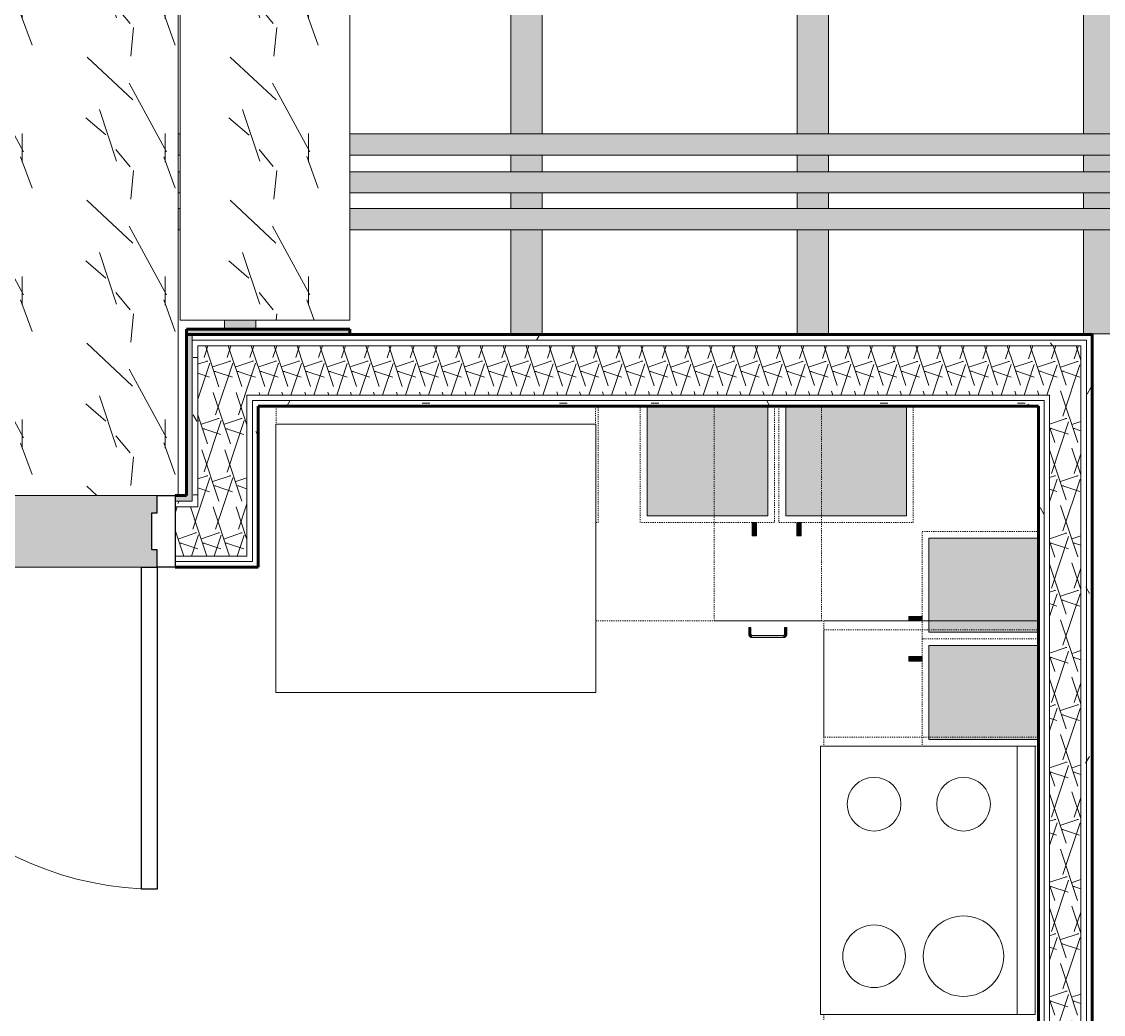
# Model space of a CAD drawing. Header units: inches. Extents: x -4169 to -1846, y 9706 to 12377.
# Drawn here: x -2758.4 to -2637.4, y 10304.8 to 10415.8 of the extents above; entities that cross this region are included whole.
import ezdxf

# ---------------------------------------------------------------- set-up
doc = ezdxf.new("R2010")
doc.units = ezdxf.units.IN
doc.header["$MEASUREMENT"] = 0
doc.linetypes.add('Dash', pattern=[0.25, 0.125, -0.125])
for name, color, linetype, lineweight in [('0-1', 7, 'Continuous', 5), ('0-2', 7, 'Continuous', 18), ('A-CLNG', 13, 'Continuous', 18), ('A-CLNG-PATT-1', 35, 'Continuous', 18), ('A-DOOR', 31, 'Continuous', 18), ('A-DOOR-6', 31, 'Continuous', 30), ('A-DOOR-7', 31, 'Continuous', 9), ('A-DOOR-FRAM', 31, 'Continuous', 30), ('A-FLOR-2', 7, 'Continuous', 18), ('A-WALL', 113, 'Continuous', 18), ('A-WALL-PATT-4', 111, 'Continuous', 9), ('I-WALL', 2, 'Continuous', 18), ('I-WALL-2', 2, 'Continuous', 5), ('I-WALL-3', 2, 'Continuous', 60), ('P-PIPE', 3, 'Continuous', 9), ('P-PIPE-1', 3, 'Continuous', 5), ('Q-CASE', 31, 'Continuous', 9), ('Q-CASE-1', 9, 'Continuous', 9), ('Q-CASE-3', 250, 'Continuous', 9), ('Q-CASE-4', 250, 'Dash', 9), ('Q-CASE-HDLN-1', 250, 'Dash', 9), ('Q-CASE-HDLN-2', 31, 'Continuous', 9), ('Q-SPCQ-1', 250, 'Continuous', 9), ('S-BEAM', 12, 'Continuous', 9)]:
    doc.layers.add(name, color=color, linetype=linetype, lineweight=lineweight)
pattern_1 = [(0, (0, 0), (20.48, 5.12), [0.845, -14.515, 0.845, -14.515, -81.92]), (0, (0, 0), (20.48, 5.12), [-30.72, 0.845, -29.875, 0.845, -14.515, -35.84]), (0, (0, 0), (20.48, 5.12), [-76.8, 0.845, -9.395, 0.845, -24.755]), (120, (7.68, 2.56), (-14.67405, 15.1762003), [0.845, -14.515, 0.845, -14.515, -81.92]), (120, (7.68, 2.56), (-14.67405, 15.1762003), [-30.72, 0.845, -29.875, 0.845, -14.515, -35.84]), (120, (7.68, 2.56), (-14.67405, 15.1762003), [-76.8, 0.845, -9.395, 0.845, -24.755]), (240, (10.24, 12.8), (-5.80595, -20.2962003), [0.845, -14.515, 0.845, -14.515, -81.92]), (240, (10.24, 12.8), (-5.80595, -20.2962003), [-30.72, 0.845, -29.875, 0.845, -14.515, -35.84]), (240, (10.24, 12.8), (-5.80595, -20.2962003), [-76.8, 0.845, -9.395, 0.845, -24.755])]
pattern_2 = [(161.57, (0.32, 0.32), (-2.560496185, -0.000537386), [0, -18.214, 2.022, 0]), (18.43, (-0.32, 0.32), (-2.560496185, 0.000537386), [0, -18.214, 2.022, 0]), (108.43, (0.32, 0.32), (1.27922091, -6.400876726), [6.07, -14.166]), (71.57, (-0.32, 0.32), (1.27922091, 6.400876726), [6.07, -14.166])]

# ---------------------------------------------------------------- blocks, each defined once
blk = doc.blocks.new('Refrigerator_-_Side-by-Side_6047 - 36_ X 30_-1372843-ENLARGED RCP - 2ND FLOOR PLAN')
at = {"layer": 'Q-SPCQ-1'}
for p, q in [((-17.88, 15.58), (17.87, 15.58)), ((-17.88, -14.42), (-17.88, 15.58)), ((17.87, 15.58), (17.87, -14.42)), ((17.87, -14.42), (-17.88, -14.42))]:
    blk.add_line(p, q, dxfattribs=at)
blk = doc.blocks.new('Range - 24_ x 30_-2322588-ENLARGED RCP - 2ND FLOOR PLAN')
at = {"layer": 'Q-SPCQ-1'}
for p, q in [((0, 0), (30, 0)), ((0, -24), (0, 0)), ((30, 0), (30, -24)), ((0, -22), (30, -22)), ((30, -24), (0, -24))]:
    blk.add_line(p, q, dxfattribs=at)
for centre, radius, start, end in [((6.5, -6), 3.5, 360, 180), ((23.5, -6), 3, 0, 180), ((6.5, -6), 3.5, 180, 0), ((23.5, -6), 3, 180, 0), ((6.5, -16), 4.5, 0, 180), ((23.5, -16), 3, 360, 180), ((6.5, -16), 4.5, 180, 0), ((23.5, -16), 3, 180, 0)]:
    blk.add_arc(centre, radius, start, end, dxfattribs=at)
blk = doc.blocks.new('OD_CW_Countertop - OD_CW_Countertop-2386852-ENLARGED RCP - 2ND FLOOR PLAN')
at = {"layer": 'Q-CASE-HDLN-1'}
for p, q in [((0.74, 24), (0.74, 0)), ((70.36, 0), (70.36, 24)), ((0.74, 0), (14.74, 0)), ((44.74, 0), (47.24, 0)), ((68.86, 0), (70.36, 0))]:
    blk.add_line(p, q, dxfattribs=at)
blk = doc.blocks.new('OD_CW_Countertop - OD_CW_Countertop-2483628-ENLARGED RCP - 2ND FLOOR PLAN')
at = {"layer": 'Q-CASE-HDLN-1'}
for p, q in [((0.74, 24), (0.74, 22)), ((0.74, 0), (50.24, 0))]:
    blk.add_line(p, q, dxfattribs=at)
blk = doc.blocks.new('300 Series Wall Hung Cabinet_301 - 15_-2216209-ENLARGED RCP - 2ND FLOOR PLAN')
at = {"layer": 'Q-CASE-1'}
for points in [[(-6.75, -0.19), (-6.75, -12.44), (6.75, -12.44), (6.75, -0.19)], [(-5.5, -13.19), (-5.5, -14.69), (-5.01, -14.69), (-5.01, -13.19)]]:
    blk.add_hatch(color=256, dxfattribs=at).paths.add_polyline_path(points, flags=0)
at = {"layer": 'Q-CASE-3'}
for p, q in [((-6.75, -12.44), (-6.75, -0.19)), ((6.75, -0.19), (6.75, -12.44)), ((6.75, -12.44), (-6.75, -12.44)), ((-5.01, -13.19), (-5.5, -13.19)), ((-5.5, -13.19), (-5.5, -14.69)), ((-5.01, -14.69), (-5.01, -13.19)), ((-5.5, -14.69), (-5.01, -14.69))]:
    blk.add_line(p, q, dxfattribs=at)
at = {"layer": 'Q-CASE-4'}
for p, q in [((-7.5, -0.19), (-7.5, -13.19)), ((7.5, -13.19), (7.5, -0.19)), ((-7.5, -13.19), (7.5, -13.19))]:
    blk.add_line(p, q, dxfattribs=at)
blk = doc.blocks.new('300 Series Wall Hung Cabinet_301 - 15_-2215564-ENLARGED RCP - 2ND FLOOR PLAN')
at = {"layer": 'Q-CASE-1'}
for points in [[(-5.01, 13.19), (-5.01, 14.69), (-5.5, 14.69), (-5.5, 13.19)], [(6.75, 0.19), (6.75, 12.44), (-6.75, 12.44), (-6.75, 0.19)]]:
    blk.add_hatch(color=256, dxfattribs=at).paths.add_polyline_path(points, flags=0)
at = {"layer": 'Q-CASE-3'}
for p, q in [((-5.01, 14.69), (-5.5, 14.69)), ((-5.5, 14.69), (-5.5, 13.19)), ((-5.01, 13.19), (-5.01, 14.69)), ((-6.75, 0.19), (-6.75, 12.44)), ((-6.75, 12.44), (6.75, 12.44)), ((-5.5, 13.19), (-5.01, 13.19)), ((6.75, 12.44), (6.75, 0.19))]:
    blk.add_line(p, q, dxfattribs=at)
at = {"layer": 'Q-CASE-4'}
for p, q in [((-7.5, 0.19), (-7.5, 13.19)), ((-7.5, 13.19), (7.5, 13.19)), ((7.5, 13.19), (7.5, 0.19))]:
    blk.add_line(p, q, dxfattribs=at)
blk = doc.blocks.new('300 Series Wall Hung Cabinet_302 - 18_ x 36_-2362919-ENLARGED RCP - 2ND FLOOR PLAN')
at = {"layer": 'Q-CASE-4'}
for p, q in [((-18, -0.19), (-18, -2.19)), ((18, -13.19), (18, -0.19)), ((17.72, -13.19), (18, -13.19))]:
    blk.add_line(p, q, dxfattribs=at)
blk = doc.blocks.new('Base Cabinet-Single Door - 12_-2208689-ENLARGED RCP - 2ND FLOOR PLAN')
at = {"layer": 'Q-CASE-4'}
for p, q in [((-5.26, -24), (-5.26, 0)), ((-5.26, 0), (6.74, 0)), ((6.74, 0), (6.74, -24)), ((6.74, -24), (-5.26, -24))]:
    blk.add_line(p, q, dxfattribs=at)
blk = doc.blocks.new('300 Series Wall Hung Cabinet_301 - 12_-V12-ENLARGED RCP - 2ND FLOOR PLAN')
at = {"layer": 'Q-CASE-1'}
for points in [[(5.25, -0.56), (5.25, -0.19), (-5.25, -0.19), (-5.25, -12.44), (5.25, -12.44), (5.25, -4.79)], [(-3.51, -13.19), (-4, -13.19), (-4, -14.69), (-3.51, -14.69)]]:
    blk.add_hatch(color=256, dxfattribs=at).paths.add_polyline_path(points, flags=0)
at = {"layer": 'Q-CASE-3'}
for p, q in [((-5.25, -12.44), (-5.25, -0.19)), ((5.25, -0.19), (5.25, -12.44)), ((5.25, -12.44), (-5.25, -12.44)), ((-3.51, -13.19), (-4, -13.19)), ((-4, -13.19), (-4, -14.69)), ((-3.51, -14.69), (-3.51, -13.19)), ((-4, -14.69), (-3.51, -14.69))]:
    blk.add_line(p, q, dxfattribs=at)
at = {"layer": 'Q-CASE-4'}
for p, q in [((-6, -0.19), (-6, -13.19)), ((6, -0.56), (6, -0.19)), ((-6, -13.19), (6, -13.19))]:
    blk.add_line(p, q, dxfattribs=at)
blk = doc.blocks.new('300 Series Wall Hung Cabinet_301 - 12_-V13-ENLARGED RCP - 2ND FLOOR PLAN')
at = {"layer": 'Q-CASE-1'}
for points in [[(-4, 13.19), (-3.51, 13.19), (-3.51, 14.69), (-4, 14.69)], [(-5.25, 0.19), (5.25, 0.19), (5.25, 12.44), (-5.25, 12.44), (-5.25, 0.56)]]:
    blk.add_hatch(color=256, dxfattribs=at).paths.add_polyline_path(points, flags=0)
at = {"layer": 'Q-CASE-3'}
for p, q in [((-3.51, 14.69), (-4, 14.69)), ((-4, 14.69), (-4, 13.19)), ((-3.51, 13.19), (-3.51, 14.69)), ((-5.25, 0.19), (-5.25, 12.44)), ((-5.25, 12.44), (5.25, 12.44)), ((-4, 13.19), (-3.51, 13.19)), ((5.25, 12.44), (5.25, 0.19))]:
    blk.add_line(p, q, dxfattribs=at)
at = {"layer": 'Q-CASE-4'}
for p, q in [((-6, 0.19), (-6, 13.19)), ((-6, 13.19), (6, 13.19)), ((6, 13.19), (6, 0.19))]:
    blk.add_line(p, q, dxfattribs=at)
blk = doc.blocks.new('Drawer_Base_Cabinet_3_drawer_12205 - 12_-V17-ENLARGED RCP - 2ND FLOOR PLAN')
at = {"layer": 'Q-CASE'}
for points in [[(-1.2, -25.5), (-1.14, -25.5), (-1.15, -24.75), (-1.38, -24.75), (-1.37, -25.5), (-1.23, -25.5)], [(2.7, -25.5), (2.86, -25.5), (2.85, -24.75), (2.62, -24.75), (2.63, -25.5), (2.68, -25.5)], [(-1.01, -25.84), (-1.03, -25.64), (-1.2, -25.5), (-1.35, -25.5), (-1.31, -25.69), (-1.28, -25.77), (-1.12, -25.83)], [(1.06, -25.87), (2.49, -25.86), (2.49, -25.62), (-1.01, -25.64), (-1.01, -25.87)], [(2.49, -25.84), (2.64, -25.81), (2.76, -25.75), (2.82, -25.61), (2.8, -25.5), (2.65, -25.5), (2.49, -25.69), (2.49, -25.81)], [(2.49, -25.64), (2.6, -25.55), (2.62, -25.51), (2.5, -25.63)]]:
    blk.add_hatch(color=256, dxfattribs=at).paths.add_polyline_path(points, flags=0)
at = {"layer": 'Q-CASE-HDLN-1'}
for p, q in [((6.74, 0), (-5.26, 0)), ((-5.26, -24), (-5.26, 0)), ((6.74, -24), (6.74, 0)), ((6.74, -24), (-5.26, -24))]:
    blk.add_line(p, q, dxfattribs=at)
at = {"layer": 'Q-CASE-HDLN-2'}
for p, q in [((-1.39, -25.5), (-1.39, -24.75)), ((-1.39, -24.75), (-1.38, -24.75)), ((-1.14, -24.75), (-1.39, -24.75)), ((-1.39, -25.5), (-1.39, -24.75)), ((-1.39, -24.75), (-1.38, -24.75)), ((-1.38, -24.75), (-1.39, -24.75)), ((-1.39, -25.5), (-1.39, -24.75)), ((-1.39, -24.75), (-1.38, -24.75)), ((-1.38, -24.75), (-1.39, -24.75)), ((-1.14, -24.75), (-1.14, -25.5)), ((-1.14, -24.75), (-1.14, -24.75)), ((-1.14, -24.75), (-1.14, -25.5)), ((-1.14, -24.75), (-1.14, -24.75)), ((-1.14, -24.75), (-1.14, -24.75)), ((-1.14, -24.75), (-1.14, -25.5)), ((-1.14, -24.75), (-1.14, -24.75)), ((-1.14, -24.75), (-1.14, -24.75)), ((2.61, -25.5), (2.61, -24.75)), ((2.86, -24.75), (2.61, -24.75)), ((2.61, -24.75), (2.62, -24.75)), ((2.61, -25.5), (2.61, -24.75)), ((2.62, -24.75), (2.61, -24.75)), ((2.61, -24.75), (2.62, -24.75)), ((2.61, -25.5), (2.61, -24.75)), ((2.62, -24.75), (2.61, -24.75)), ((2.61, -24.75), (2.62, -24.75)), ((2.86, -24.75), (2.86, -25.5)), ((2.86, -24.75), (2.86, -24.75)), ((2.86, -24.75), (2.86, -25.5)), ((2.86, -24.75), (2.86, -24.75)), ((2.86, -24.75), (2.86, -24.75)), ((2.86, -24.75), (2.86, -25.5)), ((2.86, -24.75), (2.86, -24.75)), ((2.86, -24.75), (2.86, -24.75)), ((-1.01, -25.62), (2.49, -25.62)), ((2.49, -25.87), (-1.01, -25.87))]:
    blk.add_line(p, q, dxfattribs=at)
at = {"layer": 'Q-CASE-HDLN-2', "flags": 128}
for points in [[(-1.01, -25.87), (-1.03, -25.87), (-1.04, -25.87), (-1.06, -25.87), (-1.07, -25.87), (-1.09, -25.87), (-1.1, -25.86), (-1.12, -25.86), (-1.13, -25.86), (-1.14, -25.85), (-1.16, -25.85), (-1.17, -25.84), (-1.19, -25.83), (-1.2, -25.83), (-1.21, -25.82), (-1.22, -25.81), (-1.24, -25.8), (-1.25, -25.79), (-1.26, -25.78), (-1.27, -25.77), (-1.28, -25.76), (-1.29, -25.75), (-1.3, -25.74), (-1.31, -25.73), (-1.32, -25.72), (-1.33, -25.7), (-1.34, -25.69), (-1.34, -25.68), (-1.35, -25.66), (-1.36, -25.65), (-1.36, -25.64), (-1.37, -25.62), (-1.37, -25.61), (-1.38, -25.59), (-1.38, -25.58), (-1.38, -25.56), (-1.38, -25.55), (-1.39, -25.53), (-1.39, -25.52), (-1.39, -25.5), (-1.39, -25.5)], [(-1.29, -25.75), (-1.3, -25.74), (-1.31, -25.73), (-1.32, -25.72), (-1.33, -25.7), (-1.34, -25.69), (-1.34, -25.68), (-1.35, -25.66), (-1.36, -25.65), (-1.36, -25.64), (-1.37, -25.62), (-1.37, -25.61), (-1.38, -25.59), (-1.38, -25.58), (-1.38, -25.56), (-1.38, -25.55), (-1.39, -25.53), (-1.39, -25.52), (-1.39, -25.5), (-1.39, -25.5)], [(-1.29, -25.75), (-1.3, -25.74), (-1.31, -25.73), (-1.32, -25.72), (-1.33, -25.7), (-1.34, -25.69), (-1.34, -25.68), (-1.35, -25.66), (-1.36, -25.65), (-1.36, -25.64), (-1.37, -25.62), (-1.37, -25.61), (-1.38, -25.59), (-1.38, -25.58), (-1.38, -25.56), (-1.38, -25.55), (-1.39, -25.53), (-1.39, -25.52), (-1.39, -25.5), (-1.39, -25.5)], [(-1.01, -25.87), (-1.03, -25.87), (-1.04, -25.87), (-1.06, -25.87), (-1.07, -25.87), (-1.09, -25.87), (-1.1, -25.86), (-1.12, -25.86), (-1.13, -25.86), (-1.14, -25.85), (-1.16, -25.85), (-1.17, -25.84), (-1.19, -25.83), (-1.2, -25.83), (-1.21, -25.82), (-1.22, -25.81), (-1.24, -25.8), (-1.25, -25.79), (-1.26, -25.78), (-1.27, -25.77)], [(-1.01, -25.87), (-1.03, -25.87), (-1.04, -25.87), (-1.06, -25.87), (-1.07, -25.87), (-1.09, -25.87), (-1.1, -25.86), (-1.12, -25.86), (-1.13, -25.86), (-1.14, -25.85), (-1.16, -25.85), (-1.17, -25.84), (-1.19, -25.83), (-1.2, -25.83), (-1.21, -25.82), (-1.22, -25.81), (-1.24, -25.8), (-1.25, -25.79), (-1.26, -25.78), (-1.27, -25.77)], [(-1.14, -25.5), (-1.14, -25.5), (-1.14, -25.51), (-1.14, -25.51), (-1.14, -25.52), (-1.13, -25.52), (-1.13, -25.53), (-1.13, -25.53), (-1.13, -25.54), (-1.13, -25.54), (-1.13, -25.55), (-1.13, -25.55), (-1.12, -25.56), (-1.12, -25.56), (-1.12, -25.57), (-1.12, -25.57), (-1.11, -25.57), (-1.11, -25.58), (-1.11, -25.58), (-1.1, -25.59), (-1.1, -25.59), (-1.1, -25.59), (-1.09, -25.6), (-1.09, -25.6), (-1.08, -25.6), (-1.08, -25.61), (-1.08, -25.61), (-1.07, -25.61), (-1.07, -25.61), (-1.06, -25.61), (-1.06, -25.62), (-1.05, -25.62), (-1.05, -25.62), (-1.04, -25.62), (-1.04, -25.62), (-1.03, -25.62), (-1.03, -25.62), (-1.02, -25.62), (-1.02, -25.62), (-1.01, -25.62), (-1.01, -25.62)], [(-1.14, -25.5), (-1.14, -25.5), (-1.14, -25.51)], [(-1.14, -25.5), (-1.14, -25.5), (-1.14, -25.51)], [(-1.02, -25.62), (-1.02, -25.62), (-1.01, -25.62)], [(-1.02, -25.62), (-1.02, -25.62), (-1.01, -25.62)], [(2.86, -25.5), (2.86, -25.51), (2.86, -25.53), (2.86, -25.54), (2.86, -25.56), (2.86, -25.57), (2.85, -25.59), (2.85, -25.6), (2.84, -25.62), (2.84, -25.63), (2.83, -25.65), (2.83, -25.66), (2.82, -25.67), (2.81, -25.69), (2.81, -25.7), (2.8, -25.71), (2.79, -25.72), (2.78, -25.74), (2.77, -25.75), (2.76, -25.76), (2.75, -25.77), (2.74, -25.78), (2.73, -25.79), (2.71, -25.8), (2.7, -25.81), (2.69, -25.82), (2.68, -25.82), (2.66, -25.83), (2.65, -25.84), (2.64, -25.84), (2.62, -25.85), (2.61, -25.85), (2.6, -25.86), (2.58, -25.86), (2.57, -25.87), (2.55, -25.87), (2.54, -25.87), (2.52, -25.87), (2.51, -25.87), (2.49, -25.87), (2.49, -25.87)], [(2.49, -25.62), (2.49, -25.62), (2.5, -25.62), (2.5, -25.62), (2.51, -25.62), (2.51, -25.62), (2.52, -25.62), (2.52, -25.62), (2.53, -25.62), (2.53, -25.62), (2.54, -25.62), (2.54, -25.61), (2.55, -25.61), (2.55, -25.61), (2.55, -25.61), (2.56, -25.6), (2.56, -25.6), (2.57, -25.6), (2.57, -25.59), (2.57, -25.59), (2.58, -25.59), (2.58, -25.58), (2.58, -25.58), (2.59, -25.58), (2.59, -25.57), (2.59, -25.57), (2.6, -25.56), (2.6, -25.56), (2.6, -25.55), (2.6, -25.55), (2.6, -25.55), (2.61, -25.54), (2.61, -25.54), (2.61, -25.53), (2.61, -25.53), (2.61, -25.52), (2.61, -25.52), (2.61, -25.51), (2.61, -25.51), (2.61, -25.5), (2.61, -25.5)], [(2.49, -25.62), (2.49, -25.62), (2.5, -25.62)], [(2.49, -25.62), (2.49, -25.62), (2.5, -25.62)], [(2.74, -25.78), (2.73, -25.79), (2.71, -25.8), (2.7, -25.81), (2.69, -25.82), (2.68, -25.82), (2.66, -25.83), (2.65, -25.84), (2.64, -25.84), (2.62, -25.85), (2.61, -25.85), (2.6, -25.86), (2.58, -25.86), (2.57, -25.87), (2.55, -25.87), (2.54, -25.87), (2.52, -25.87), (2.51, -25.87), (2.49, -25.87), (2.49, -25.87)], [(2.74, -25.78), (2.73, -25.79), (2.71, -25.8), (2.7, -25.81), (2.69, -25.82), (2.68, -25.82), (2.66, -25.83), (2.65, -25.84), (2.64, -25.84), (2.62, -25.85), (2.61, -25.85), (2.6, -25.86), (2.58, -25.86), (2.57, -25.87), (2.55, -25.87), (2.54, -25.87), (2.52, -25.87), (2.51, -25.87), (2.49, -25.87), (2.49, -25.87)], [(2.61, -25.51), (2.61, -25.51), (2.61, -25.5), (2.61, -25.5)], [(2.61, -25.51), (2.61, -25.51), (2.61, -25.5), (2.61, -25.5)], [(2.86, -25.5), (2.86, -25.51), (2.86, -25.53), (2.86, -25.54), (2.86, -25.56), (2.86, -25.57), (2.85, -25.59), (2.85, -25.6), (2.84, -25.62), (2.84, -25.63), (2.83, -25.65), (2.83, -25.66), (2.82, -25.67), (2.81, -25.69), (2.81, -25.7), (2.8, -25.71), (2.79, -25.72), (2.78, -25.74), (2.77, -25.75), (2.76, -25.76)], [(2.86, -25.5), (2.86, -25.51), (2.86, -25.53), (2.86, -25.54), (2.86, -25.56), (2.86, -25.57), (2.85, -25.59), (2.85, -25.6), (2.84, -25.62), (2.84, -25.63), (2.83, -25.65), (2.83, -25.66), (2.82, -25.67), (2.81, -25.69), (2.81, -25.7), (2.8, -25.71), (2.79, -25.72), (2.78, -25.74), (2.77, -25.75), (2.76, -25.76)]]:
    blk.add_lwpolyline(points, dxfattribs=at)
blk = doc.blocks.new('CTR - 1st Phase - Unit Layouts_rvt-1-ENLARGED RCP - 2ND FLOOR PLAN')
at = {"layer": '0-2'}
for name, p in [('300 Series Wall Hung Cabinet_302 - 18_ x 36_-2362919-ENLARGED RCP - 2ND FLOOR PLAN', (-2711.92, 10372.98)), ('OD_CW_Countertop - OD_CW_Countertop-2483628-ENLARGED RCP - 2ND FLOOR PLAN', (-2694.94, 10348.79)), ('Drawer_Base_Cabinet_3_drawer_12205 - 12_-V17-ENLARGED RCP - 2ND FLOOR PLAN', (-2675.69, 10372.79)), ('300 Series Wall Hung Cabinet_301 - 15_-2216209-ENLARGED RCP - 2ND FLOOR PLAN', (-2666.2, 10372.98))]:
    blk.add_blockref(name, p, dxfattribs=at)
for name, p, rotation in [('300 Series Wall Hung Cabinet_301 - 15_-2215564-ENLARGED RCP - 2ND FLOOR PLAN', (-2681.7, 10372.98), 180), ('Refrigerator_-_Side-by-Side_6047 - 36_ X 30_-1372843-ENLARGED RCP - 2ND FLOOR PLAN', (-2712.07, 10356.37), 180), ('300 Series Wall Hung Cabinet_301 - 12_-V13-ENLARGED RCP - 2ND FLOOR PLAN', (-2644.51, 10352.79), 89.99999999995772), ('OD_CW_Countertop - OD_CW_Countertop-2386852-ENLARGED RCP - 2ND FLOOR PLAN', (-2668.7, 10349.53), 269.999999999984), ('Base Cabinet-Single Door - 12_-2208689-ENLARGED RCP - 2ND FLOOR PLAN', (-2644.7, 10342.53), 269.9999999999591), ('300 Series Wall Hung Cabinet_301 - 12_-V12-ENLARGED RCP - 2ND FLOOR PLAN', (-2644.51, 10340.79), 269.9999999999578), ('Range - 24_ x 30_-2322588-ENLARGED RCP - 2ND FLOOR PLAN', (-2669.07, 10304.79), 89.99999999997476)]:
    blk.add_blockref(name, p, dxfattribs=dict(at, rotation=rotation))
blk = doc.blocks.new('CTR - 1st Phase - Shell_rvt-1-ENLARGED RCP - 2ND FLOOR PLAN')
at = {"layer": 'A-FLOR-2'}
for p, q in [((-2703.67, 10380.89), (-2721.68, 10380.89)), ((-2671.67, 10380.89), (-2700.17, 10380.89)), ((-2639.67, 10380.89), (-2668.17, 10380.89))]:
    blk.add_line(p, q, dxfattribs=at)
blk = doc.blocks.new('Dimension Lumber - LVL - 3_5X5_5-V153-ENLARGED RCP - 2ND FLOOR PLAN')
at = {"layer": 'S-BEAM'}
h = blk.add_hatch(color=256, dxfattribs=at)
h.paths.add_polyline_path([(-44.85, 1.75), (-44.85, -1.75), (-43.85, -1.75), (-43.85, 1.75)], flags=0)
h.paths.add_polyline_path([(-0.88, 1.75), (-0.88, -1.75), (42.53, -1.75), (42.53, 1.75), (3.84, 1.75)], flags=0)
for p, q in [((-44.85, 1.75), (-43.85, 1.75)), ((-0.88, 1.75), (42.53, 1.75)), ((-44.85, -1.75), (-43.85, -1.75)), ((-0.88, -1.75), (42.53, -1.75))]:
    blk.add_line(p, q, dxfattribs=at)
blk = doc.blocks.new('Dimension Lumber - LVL - 3_5X5_5-V154-ENLARGED RCP - 2ND FLOOR PLAN')
at = {"layer": 'S-BEAM'}
h = blk.add_hatch(color=256, dxfattribs=at)
h.paths.add_polyline_path([(-45.37, -1.75), (-33.76, -1.75), (-33.76, 1.75), (-45.37, 1.75)], flags=0)
h.paths.add_polyline_path([(-31.39, 1.75), (-31.39, -1.75), (-29.63, -1.75), (-29.63, 1.75)], flags=0)
h.paths.add_polyline_path([(-27.26, 1.75), (-27.26, -1.75), (-25.39, -1.75), (-25.39, 1.75), (-26.32, 1.75)], flags=0)
h.paths.add_polyline_path([(-23.02, 1.75), (-23.02, -1.75), (42.53, -1.75), (42.53, 1.75), (-19.74, 1.75)], flags=0)
for p, q in [((-45.37, 1.75), (-45.37, -1.75)), ((-45.37, 1.75), (-33.76, 1.75)), ((-31.39, 1.75), (-29.63, 1.75)), ((-27.26, 1.75), (-25.39, 1.75)), ((-23.02, 1.75), (42.53, 1.75)), ((-45.37, -1.75), (-33.76, -1.75)), ((-31.39, -1.75), (-29.63, -1.75)), ((-27.26, -1.75), (-25.39, -1.75)), ((-23.02, -1.75), (42.53, -1.75))]:
    blk.add_line(p, q, dxfattribs=at)
blk = doc.blocks.new('HOLLOW METAL - UNIT DOOR-2125827-ENLARGED RCP - 2ND FLOOR PLAN')
at = {"layer": 'A-DOOR-6'}
for p, q in [((16.25, -4.25), (18, -4.25)), ((16.25, -40.25), (16.25, -4.25)), ((18, -4.25), (18, -40.25)), ((18, -40.25), (16.25, -40.25))]:
    blk.add_line(p, q, dxfattribs=at)
at = {"layer": 'A-DOOR-7'}
blk.add_arc((18, -4.25), 36, 180, 270, dxfattribs=at)
at = {"layer": 'A-DOOR-FRAM'}
for p, q in [((-20, 3.75), (-18, 3.75)), ((-20, -4.25), (-20, 3.75)), ((-18, 3.75), (-18, 1.8125)), ((18, 3.75), (20, 3.75)), ((18, 1.8125), (18, 3.75)), ((20, 3.75), (20, -4.25)), ((-18, 1.8125), (-17.375, 1.8125)), ((-17.375, 1.8125), (-17.375, -2.3125)), ((17.375, 1.8125), (18, 1.8125)), ((17.375, -2.3125), (17.375, 1.8125)), ((-18, -2.3125), (-18, -4.25)), ((-17.375, -2.3125), (-18, -2.3125)), ((18, -2.3125), (17.375, -2.3125)), ((18, -4.25), (18, -2.3125)), ((-18, -4.25), (-20, -4.25)), ((20, -4.25), (18, -4.25))]:
    blk.add_line(p, q, dxfattribs=at)
blk = doc.blocks.new('Dimension Lumber - LVL - 3_5X5_5-V171-ENLARGED RCP - 2ND FLOOR PLAN')
at = {"layer": 'S-BEAM'}
h = blk.add_hatch(color=256, dxfattribs=at)
h.paths.add_polyline_path([(-34.76, -1.75), (-23.15, -1.75), (-23.15, 1.75), (-34.76, 1.75)], flags=0)
h.paths.add_polyline_path([(-20.77, 0.89), (-20.77, -1.75), (-19.02, -1.75), (-19.02, 1.75), (-20.77, 1.75)], flags=0)
h.paths.add_polyline_path([(-16.65, -1.01), (-16.65, -1.75), (-14.78, -1.75), (-14.78, 1.75), (-16.65, 1.75), (-16.65, 1.66)], flags=0)
h.paths.add_polyline_path([(-12.4, -1.75), (34.76, -1.75), (34.76, 1.75), (-12.4, 1.75), (-12.4, -1.01)], flags=0)
for p, q in [((-34.76, 1.75), (-34.76, -1.75)), ((-34.76, 1.75), (-23.15, 1.75)), ((-20.78, 1.75), (-19.02, 1.75)), ((-16.65, 1.75), (-14.78, 1.75)), ((-12.41, 1.75), (34.76, 1.75)), ((34.76, -1.75), (34.76, 1.75)), ((-34.76, -1.75), (-23.15, -1.75)), ((-20.78, -1.75), (-19.02, -1.75)), ((-16.65, -1.75), (-14.78, -1.75)), ((-12.41, -1.75), (34.76, -1.75))]:
    blk.add_line(p, q, dxfattribs=at)

msp = doc.modelspace()

# ---------------------------------------------------------------- hatches: boundary and pattern name
at = {"layer": 'A-CLNG-PATT-1'}
h = msp.add_hatch(dxfattribs=at)
h.set_pattern_fill('FP_53', color=256, style=0, pattern_type=2)
h.set_pattern_definition([(108.435, (4.16, 0), (-16.000521, 32.0003383), [6.072, -44.525]), (139.399, (2.24, 5.76), (-96.00016541, 79.9998798), [2.95, -144.562]), (136.848, (16, 7.68), (-240.00202852, 223.9982064), [7.018, -343.889]), (109.983, (10.88, 12.48), (-47.99971113, 127.99986808), [3.746, -183.53]), (90, (9.6, 0), (-16, 16), [3.2, -12.8]), (118.443, (9.6, 3.2), (112.0002199, -207.99937941), [8.734, -427.981]), (84.289, (5.44, 10.88), (-16.00092206, -143.99947947), [3.216, -157.582]), (129.806, (5.76, 14.08), (64.00060153, -80.0001644), [2.499, -122.465])])
h.paths.add_polyline_path([(-2797.9, 10362.79), (-2779.28, 10362.79), (-2779.28, 10425.39), (-2798.23, 10425.39), (-2798.23, 10380.79), (-2797.9, 10380.79), (-2797.9, 10369.78)], flags=0)
h.paths.add_polyline_path([(-2740.88, 10362.79), (-2740.88, 10425.39), (-2779.03, 10425.39), (-2779.03, 10362.79), (-2741.2, 10362.79)], flags=0)
h.paths.add_polyline_path([(-2740.63, 10382.41), (-2721.68, 10382.41), (-2721.68, 10425.39), (-2740.63, 10425.39), (-2740.63, 10388.98)], flags=0)
at = {"layer": 'A-WALL-PATT-4'}
h = msp.add_hatch(dxfattribs=at)
h.set_pattern_fill('FP_1', color=256, style=0, pattern_type=2)
h.set_pattern_definition(pattern_1)
h.paths.add_polyline_path([(-2739.3, 10380.16), (-2639.32, 10380.16), (-2639.32, 10380.79), (-2739.3, 10380.79), (-2739.3, 10380.24)], flags=0)
h = msp.add_hatch(dxfattribs=at)
h.set_pattern_fill('FP_1', color=256, style=0, pattern_type=2)
h.set_pattern_definition(pattern_1)
h.paths.add_polyline_path([(-2638.7, 10261.59), (-2638.7, 10380.79), (-2639.32, 10380.79), (-2639.32, 10261.59)], flags=0)
h = msp.add_hatch(dxfattribs=at)
h.set_pattern_fill('FP_1', color=256, style=0, pattern_type=2)
h.set_pattern_definition(pattern_1)
h.paths.add_polyline_path([(-2738.67, 10361.54), (-2738.67, 10380.16), (-2739.3, 10380.16), (-2739.3, 10361.54)], flags=0)
h = msp.add_hatch(dxfattribs=at)
h.set_pattern_fill('FP_1', color=256, style=0, pattern_type=2)
h.set_pattern_definition(pattern_1)
h.paths.add_polyline_path([(-2644.7, 10379.54), (-2639.95, 10379.54), (-2639.95, 10380.16), (-2738.67, 10380.16), (-2738.67, 10379.54), (-2649.27, 10379.54)], flags=0)
h = msp.add_hatch(dxfattribs=at)
h.set_pattern_fill('FP_4', color=256, style=0, pattern_type=2)
h.set_pattern_definition(pattern_2)
h.paths.add_polyline_path([(-2738.67, 10356.04), (-2733.17, 10356.04), (-2733.17, 10379.54), (-2738.67, 10379.54), (-2738.67, 10361.54)], flags=0)
h = msp.add_hatch(dxfattribs=at)
h.set_pattern_fill('FP_4', color=256, style=0, pattern_type=2)
h.set_pattern_definition(pattern_2)
h.paths.add_polyline_path([(-2653.8, 10374.04), (-2643.45, 10374.04), (-2643.45, 10379.54), (-2733.17, 10379.54), (-2733.17, 10374.04), (-2670.11, 10374.04)], flags=0)
h = msp.add_hatch(dxfattribs=at)
h.set_pattern_fill('FP_4', color=256, style=0, pattern_type=2)
h.set_pattern_definition(pattern_2)
h.paths.add_polyline_path([(-2639.95, 10261.59), (-2639.95, 10379.54), (-2643.45, 10379.54), (-2643.45, 10261.59), (-2640.32, 10261.59)], flags=0)
h = msp.add_hatch(dxfattribs=at)
h.set_pattern_fill('FP_1', color=256, style=0, pattern_type=2)
h.set_pattern_definition(pattern_1)
h.paths.add_polyline_path([(-2639.32, 10261.59), (-2639.32, 10380.16), (-2639.95, 10380.16), (-2639.95, 10261.59)], flags=0)
h = msp.add_hatch(dxfattribs=at)
h.set_pattern_fill('FP_1', color=256, style=0, pattern_type=2)
h.set_pattern_definition(pattern_1)
h.paths.add_polyline_path([(-2732.55, 10354.79), (-2731.92, 10354.79), (-2731.92, 10373.41), (-2732.55, 10373.41), (-2732.55, 10355.31)], flags=0)
h = msp.add_hatch(dxfattribs=at)
h.set_pattern_fill('FP_1', color=256, style=0, pattern_type=2)
h.set_pattern_definition(pattern_1)
h.paths.add_polyline_path([(-2644.7, 10372.79), (-2644.7, 10373.41), (-2731.92, 10373.41), (-2731.92, 10372.79), (-2653.8, 10372.79)], flags=0)
h = msp.add_hatch(dxfattribs=at)
h.set_pattern_fill('FP_1', color=256, style=0, pattern_type=2)
h.set_pattern_definition(pattern_1)
h.paths.add_polyline_path([(-2644.07, 10261.59), (-2644.07, 10373.41), (-2644.7, 10373.41), (-2644.7, 10261.59)], flags=0)
h = msp.add_hatch(dxfattribs=at)
h.set_pattern_fill('FP_1', color=256, style=0, pattern_type=2)
h.set_pattern_definition(pattern_1)
h.paths.add_polyline_path([(-2644.07, 10261.59), (-2643.45, 10261.59), (-2643.45, 10374.04), (-2644.07, 10374.04), (-2644.07, 10263.95)], flags=0)
h = msp.add_hatch(dxfattribs=at)
h.set_pattern_fill('FP_1', color=256, style=0, pattern_type=2)
h.set_pattern_definition(pattern_1)
h.paths.add_polyline_path([(-2788.86, 10361.54), (-2781.2, 10361.54), (-2781.2, 10362.16), (-2798.52, 10362.16), (-2798.5, 10361.54), (-2794.28, 10361.54)], flags=0)
h.paths.add_polyline_path([(-2739.3, 10361.54), (-2739.3, 10362.16), (-2741.2, 10362.16), (-2741.2, 10361.54), (-2739.92, 10361.54)], flags=0)
h = msp.add_hatch(dxfattribs=at)
h.set_pattern_fill('FP_4', color=256, style=0, pattern_type=2)
h.set_pattern_definition(pattern_2)
h.paths.add_polyline_path([(-2799.15, 10356.04), (-2781.2, 10356.04), (-2781.2, 10361.54), (-2799.15, 10361.54), (-2799.15, 10356.04)], flags=0)
h.paths.add_polyline_path([(-2797.9, 10356.04), (-2797.9, 10356.04), (-2797.9, 10358.8)], flags=0)
h.paths.add_polyline_path([(-2741.2, 10356.04), (-2738.67, 10356.04), (-2738.67, 10361.54), (-2741.2, 10361.54), (-2741.2, 10356.73)], flags=0)
at = {"layer": 'I-WALL'}
for points in [[(-2738.67, 10380.79), (-2721.68, 10380.79), (-2721.68, 10381.41), (-2739.92, 10381.41), (-2739.92, 10380.79)], [(-2739.3, 10362.16), (-2739.3, 10380.79), (-2739.92, 10380.79), (-2739.92, 10362.16)]]:
    msp.add_hatch(color=256, dxfattribs=at).paths.add_polyline_path(points, flags=0)
at = {"layer": 'I-WALL-2'}
h = msp.add_hatch(color=256, dxfattribs=at)
h.paths.add_polyline_path([(-2788.86, 10362.16), (-2781.2, 10362.16), (-2781.2, 10362.79), (-2797.9, 10362.79), (-2797.9, 10362.16)], flags=0)
h.paths.add_polyline_path([(-2740.88, 10362.16), (-2739.92, 10362.16), (-2739.92, 10362.79), (-2741.2, 10362.79), (-2741.2, 10362.16)], flags=0)
msp.add_hatch(color=256, dxfattribs=at).paths.add_polyline_path([(-2743.2, 10354.79), (-2743.2, 10356.73), (-2743.82, 10356.73), (-2743.82, 10360.85), (-2743.2, 10360.85), (-2743.2, 10362.79), (-2779.2, 10362.79), (-2779.2, 10360.85), (-2778.57, 10360.85), (-2778.57, 10356.73), (-2779.2, 10356.73), (-2779.2, 10354.79), (-2743.82, 10354.79)], flags=0)
at = {"layer": 'P-PIPE-1'}
h = msp.add_hatch(color=256, dxfattribs=at)
h.paths.add_polyline_path([(-2518.74, 10402.06), (-2508.23, 10402.06), (-2508.23, 10403.25), (-2721.68, 10403.24), (-2721.68, 10402.06), (-2535.62, 10402.06)], flags=0)
h.paths.add_polyline_path([(-3027.11, 10402.06), (-2798.23, 10402.06), (-2798.23, 10403.25), (-3435.32, 10403.25), (-3435.32, 10402.06), (-3042.11, 10402.06)], flags=0)
h.paths.add_polyline_path([(-2740.88, 10402.06), (-2740.63, 10402.06), (-2740.63, 10403.25), (-2740.88, 10403.24), (-2740.88, 10402.29)], flags=0)
h.paths.add_polyline_path([(-2779.03, 10402.06), (-2779.03, 10403.25), (-2779.28, 10403.24), (-2779.28, 10402.06)], flags=0)
h = msp.add_hatch(color=256, dxfattribs=at)
h.paths.add_polyline_path([(-2923.93, 10400.87), (-2798.23, 10400.9), (-2798.23, 10402.06), (-3435.32, 10402.06), (-3435.32, 10400.87), (-2924.17, 10400.87)], flags=0)
h.paths.add_polyline_path([(-2508.23, 10400.87), (-2508.23, 10402.06), (-2721.68, 10402.06), (-2721.68, 10400.87), (-2509.09, 10400.87)], flags=0)
h.paths.add_polyline_path([(-2740.63, 10400.87), (-2740.63, 10402.06), (-2740.88, 10402.06), (-2740.88, 10400.87)], flags=0)
h.paths.add_polyline_path([(-2779.03, 10400.87), (-2779.03, 10402.06), (-2779.28, 10402.06), (-2779.28, 10400.87)], flags=0)
h = msp.add_hatch(color=256, dxfattribs=at)
h.paths.add_polyline_path([(-2518.74, 10397.82), (-2512.47, 10397.82), (-2512.47, 10399.01), (-2721.68, 10399), (-2721.68, 10397.82), (-2519.78, 10397.82)], flags=0)
h.paths.add_polyline_path([(-3435.32, 10397.82), (-2798.23, 10397.82), (-2798.23, 10399.01), (-3435.32, 10399.01), (-3435.32, 10397.83)], flags=0)
h.paths.add_polyline_path([(-2740.88, 10397.82), (-2740.63, 10397.82), (-2740.63, 10399.01), (-2740.88, 10399), (-2740.88, 10398.05)], flags=0)
h.paths.add_polyline_path([(-2779.03, 10397.82), (-2779.03, 10399.01), (-2779.28, 10398.99), (-2779.28, 10397.82)], flags=0)
h = msp.add_hatch(color=256, dxfattribs=at)
h.paths.add_polyline_path([(-2940.81, 10396.63), (-2798.23, 10396.66), (-2798.23, 10397.82), (-3435.32, 10397.82), (-3435.32, 10396.63), (-2949.25, 10396.63)], flags=0)
h.paths.add_polyline_path([(-2518.74, 10396.63), (-2512.47, 10396.63), (-2512.47, 10397.82), (-2721.68, 10397.82), (-2721.68, 10396.63), (-2520.12, 10396.63)], flags=0)
h.paths.add_polyline_path([(-2740.88, 10396.63), (-2740.63, 10396.63), (-2740.63, 10397.82), (-2740.88, 10397.82), (-2740.88, 10396.66)], flags=0)
h.paths.add_polyline_path([(-2779.28, 10396.63), (-2779.03, 10396.66), (-2779.03, 10397.82), (-2779.28, 10397.82), (-2779.28, 10396.66)], flags=0)
h = msp.add_hatch(color=256, dxfattribs=at)
h.paths.add_polyline_path([(-2949.25, 10393.69), (-2798.23, 10393.69), (-2798.23, 10394.88), (-3435.32, 10394.88), (-3435.32, 10393.69), (-2957.69, 10393.69)], flags=0)
h.paths.add_polyline_path([(-2516.47, 10393.69), (-2516.47, 10394.88), (-2721.68, 10394.87), (-2721.68, 10393.69), (-2518.74, 10393.69)], flags=0)
h.paths.add_polyline_path([(-2740.63, 10393.69), (-2740.63, 10394.88), (-2740.88, 10394.87), (-2740.88, 10393.69)], flags=0)
h.paths.add_polyline_path([(-2779.03, 10393.69), (-2779.03, 10394.88), (-2779.28, 10394.87), (-2779.28, 10393.69)], flags=0)
h = msp.add_hatch(color=256, dxfattribs=at)
h.paths.add_polyline_path([(-3435.32, 10392.5), (-2798.23, 10392.53), (-2798.23, 10393.69), (-3435.32, 10393.69), (-3435.32, 10392.5)], flags=0)
h.paths.add_polyline_path([(-2516.47, 10392.5), (-2516.47, 10393.69), (-2721.68, 10393.69), (-2721.68, 10392.5), (-2518.74, 10392.5)], flags=0)
h.paths.add_polyline_path([(-2740.63, 10392.5), (-2740.63, 10393.69), (-2740.88, 10393.69), (-2740.88, 10392.5)], flags=0)
h.paths.add_polyline_path([(-2779.03, 10392.5), (-2779.03, 10393.69), (-2779.28, 10393.69), (-2779.28, 10392.5)], flags=0)

# ---------------------------------------------------------------- linework, layer by layer
at = {"layer": 'A-CLNG'}
for p, q in [((-2740.88, 10425.39), (-2740.88, 10362.79)), ((-2740.63, 10382.41), (-2740.63, 10425.39)), ((-2721.68, 10425.39), (-2721.68, 10382.41)), ((-2721.68, 10382.41), (-2740.63, 10382.41))]:
    msp.add_line(p, q, dxfattribs=at)
at = {"layer": 'A-WALL'}
for p, q in [((-2739.3, 10380.79), (-2739.3, 10362.16)), ((-2639.32, 10380.16), (-2739.3, 10380.16)), ((-2639.95, 10379.54), (-2738.67, 10379.54)), ((-2738.67, 10379.54), (-2738.67, 10361.54)), ((-2639.95, 10261.59), (-2639.95, 10379.54)), ((-2639.32, 10261.59), (-2639.32, 10380.16)), ((-2643.45, 10374.04), (-2733.17, 10374.04)), ((-2733.17, 10374.04), (-2733.17, 10356.04)), ((-2644.07, 10373.41), (-2732.55, 10373.41)), ((-2732.55, 10373.41), (-2732.55, 10355.41)), ((-2644.07, 10373.41), (-2644.07, 10013.59)), ((-2643.45, 10261.59), (-2643.45, 10374.04)), ((-2741.2, 10362.16), (-2739.3, 10362.16)), ((-2741.2, 10361.54), (-2738.67, 10361.54)), ((-2741.2, 10356.04), (-2733.17, 10356.04)), ((-2741.2, 10355.41), (-2732.55, 10355.41))]:
    msp.add_line(p, q, dxfattribs=at)
at = {"layer": 'I-WALL'}
for p, q in [((-2743.2, 10362.79), (-2779.2, 10362.79)), ((-2779.2, 10354.79), (-2744.95, 10354.79))]:
    msp.add_line(p, q, dxfattribs=at)
at = {"layer": 'I-WALL-3'}
for p, q in [((-2739.92, 10380.79), (-2739.92, 10381.41)), ((-2739.92, 10381.41), (-2721.68, 10381.41)), ((-2739.92, 10380.79), (-2638.7, 10380.79)), ((-2739.92, 10362.79), (-2739.92, 10380.79)), ((-2721.68, 10381.41), (-2721.68, 10380.79)), ((-2638.7, 10380.79), (-2638.7, 10261.59)), ((-2644.7, 10372.79), (-2731.92, 10372.79)), ((-2731.92, 10372.79), (-2731.92, 10354.79)), ((-2644.7, 10261.59), (-2644.7, 10372.79)), ((-2741.2, 10362.79), (-2739.92, 10362.79)), ((-2731.92, 10354.79), (-2741.2, 10354.79))]:
    msp.add_line(p, q, dxfattribs=at)
at = {"layer": 'P-PIPE'}
for p, q in [((-2740.88, 10403.25), (-2740.63, 10403.25)), ((-2721.68, 10403.25), (-2508.23, 10403.25)), ((-2740.63, 10400.87), (-2740.88, 10400.87)), ((-2508.23, 10400.87), (-2721.68, 10400.87)), ((-2740.88, 10399.01), (-2740.63, 10399.01)), ((-2721.68, 10399.01), (-2512.47, 10399.01)), ((-2740.63, 10396.63), (-2740.88, 10396.63)), ((-2512.47, 10396.63), (-2721.68, 10396.63)), ((-2740.88, 10394.88), (-2740.63, 10394.88)), ((-2721.68, 10394.88), (-2516.47, 10394.88)), ((-2740.63, 10392.5), (-2740.88, 10392.5)), ((-2516.47, 10392.5), (-2721.68, 10392.5))]:
    msp.add_line(p, q, dxfattribs=at)

# ---------------------------------------------------------------- block references
at = {"layer": '0-1'}
for name in ['CTR - 1st Phase - Shell_rvt-1-ENLARGED RCP - 2ND FLOOR PLAN', 'CTR - 1st Phase - Unit Layouts_rvt-1-ENLARGED RCP - 2ND FLOOR PLAN']:
    msp.add_blockref(name, (0, 0), dxfattribs=at)
at = {"layer": 'A-DOOR'}
msp.add_blockref('HOLLOW METAL - UNIT DOOR-2125827-ENLARGED RCP - 2ND FLOOR PLAN', (-2761.2, 10359.04), dxfattribs=at)
at = {"layer": 'S-BEAM'}
for name, p, rotation in [('Dimension Lumber - LVL - 3_5X5_5-V153-ENLARGED RCP - 2ND FLOOR PLAN', (-2733.92, 10426.26), 90.00000000000064), ('Dimension Lumber - LVL - 3_5X5_5-V154-ENLARGED RCP - 2ND FLOOR PLAN', (-2701.92, 10426.26), 90.00000000000064), ('Dimension Lumber - LVL - 3_5X5_5-V154-ENLARGED RCP - 2ND FLOOR PLAN', (-2669.92, 10426.26), 90.00000000000064), ('Dimension Lumber - LVL - 3_5X5_5-V171-ENLARGED RCP - 2ND FLOOR PLAN', (-2637.92, 10415.65), 90.00000000000057)]:
    msp.add_blockref(name, p, dxfattribs=dict(at, rotation=rotation))

doc.saveas('drawing.dxf')
